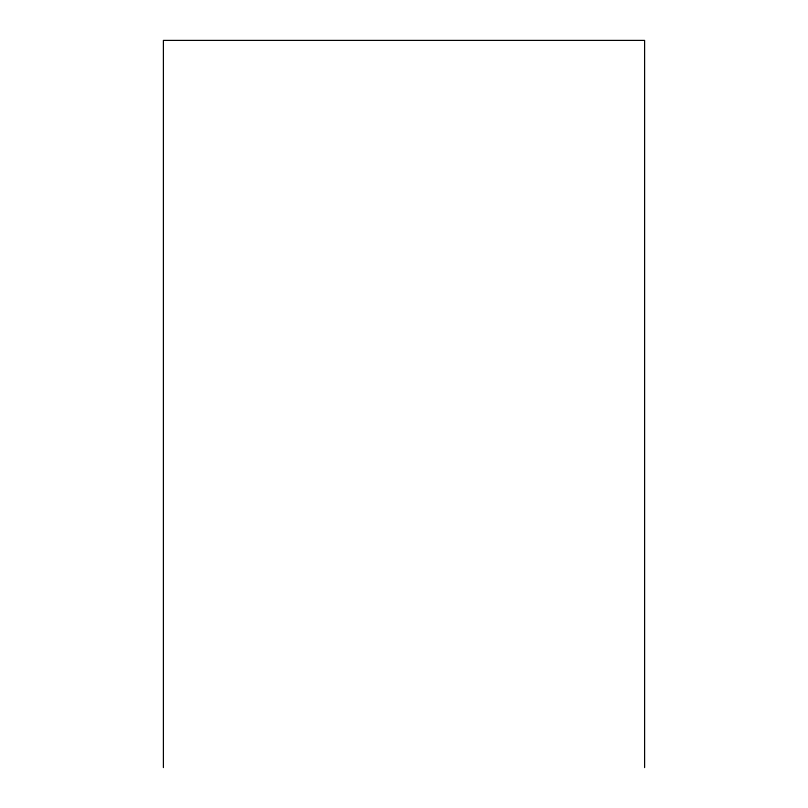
<?xml version="1.0" encoding="UTF-8"?>
<svg xmlns="http://www.w3.org/2000/svg" width="808" height="808" viewBox="0 0 808 808"><rect width="100%" height="100%" fill="white"/><g stroke="black" fill="none" stroke-linecap="round" stroke-linejoin="round"><path stroke-width="1.21" d="M644.602 767.6L644.602 40.4L163.398 40.4L163.398 767.6"/></g></svg>
